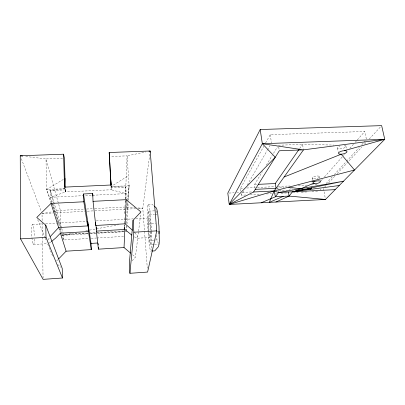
<?xml version="1.0" encoding="UTF-8"?>
<svg xmlns="http://www.w3.org/2000/svg" width="405" height="405" viewBox="0 0 405 405"><rect width="100%" height="100%" fill="white"/><g stroke="black" fill="none" stroke-linecap="round" stroke-linejoin="round"><path stroke-width="0.3" stroke-dasharray="2.02 1.52" d="M148.675 231.569L148.088 224.021L148.22 211.177L155.328 210.797M153.849 244.412L150.832 244.6L151.024 231.66M126.001 198.647L126.218 193.62L111.172 189.768L111.051 184.999M124.563 228.779L124.674 224.988M125.008 213.607L125.044 212.347M125.342 202.232L125.788 187.059L129.109 185.718L127.079 155.859L145.922 151.9M124.532 217.784L123.996 230.956L88.73 233.007M124.715 213.394L125.044 205.244M125.145 202.738L127.079 155.859L110.53 156.487M124.669 228.82L124.836 225.048M126.613 230.936L126.856 226.542M126.993 224.026L128.172 202.677M128.314 200.161L129.109 185.718L111.026 186.553L128.425 175.689M126.046 223.342L127.783 202.024M127.833 201.396L129.109 185.718L127.55 199.543M124.208 229.068L124.705 224.674M126.552 208.337L127.261 202.054M132.151 260.764L135.407 257.165L137.72 238.145L137.437 237.988L138.5 231.756M138.576 231.133L140.839 212.529M149.774 154.118L142.798 208.281L144.489 230.794M65.625 191.702L65.58 191.606M65.529 190.755L65.306 188.659L64.537 187.125L65.645 191.899L111.172 189.768L111.066 185.596M240.833 191.19L240.448 188.31L263.766 146.281M265.609 142.96L270.211 134.668L364.763 131.498L366.373 139.001M245.789 195.007L241.375 195.225L244.2 190.33M247.339 184.888L267.118 150.604M267.432 150.058L269.943 145.704M48.003 239.922L50.448 236.333M255.074 188.138L254.558 184.513L262.405 171.604M266.323 165.149L272.211 155.464M273.517 153.313L277.44 146.858M299.659 148.488L302.53 144.362L333.831 145.076M276.802 189.231L277.855 187.773L284.168 187.469M289.474 190.011L290.608 188.553M321.043 180.827L322.294 179.415M324.375 177.066L343.111 155.93M343.526 155.459L344.361 154.518M349.773 148.412L353.519 144.185M355.185 142.307L356.851 140.424M357.266 139.958L364.763 131.498M320.203 189.95L321.054 189.029M326.152 183.48L332.52 176.55M334.221 174.702L346.113 161.762M346.538 161.301L359.275 147.435M361.827 144.661L363.523 142.813M363.948 142.352L365.224 140.965M324.754 187.009L326.035 185.622M328.602 182.857L334.591 176.398M337.162 173.629L361.979 146.863M364.546 144.094L365.826 142.712M369.249 139.021L380.801 126.562M56.573 261.073L57.869 259.726M49.132 243.101L51.06 241.896M63.377 179.415L46.59 189.52L50.726 202.627M134.455 236.89L137.72 238.145M61.069 235.391L63.539 234.475L88.103 233.042M25.768 156.467L46.008 158.932L46.59 189.52L65.306 188.659L65.645 191.899L50.509 197.265L59.98 227.949M62.304 235.163L72.206 233.326M85.82 230.804L88.913 230.227M89.535 230.116L116.761 225.064M117.379 224.952L118.619 224.719M42.14 220.517L42.029 213.562L52.437 211.754M53.05 211.648L60.396 210.377L84.225 209.142M148.726 232.197L149.359 240.373L156.978 239.907L158.466 243.587M154.452 244.377L158.679 244.114M61.838 233.969L63.696 239.983L88.705 238.489M91.206 238.343L96.208 238.044M96.83 238.008L123.712 236.404M33.549 244.493L47.714 243.638M137.573 238.211L150.037 237.457M62.33 235.32L88.153 233.812M90.674 233.665L125.945 231.599M157.18 231.295L158.411 231.225M148.088 224.021L155.641 223.595M32.486 224.421L43.138 223.833M45.643 223.692L57.55 223.039M58.178 223.003L87.627 221.378M96.289 220.902L133.306 218.862M135.817 218.725L148.994 218.001M148.22 211.177L149.678 214.569L154.553 214.306M155.166 214.27L156.993 214.174M148.159 204.454L152.037 204.257L153.895 205.78M86.736 209.01L94.259 208.621M94.886 208.59L124.988 207.031M42.029 213.562L84.853 211.319M87.374 211.187L94.304 210.823M94.932 210.792L135.872 208.646M138.388 208.514L142.798 208.281L137.887 207.937M250.204 194.785L260.921 194.248M266.596 193.965L271.639 193.711M275.425 193.519L276.686 193.458M281.1 193.236L288.036 192.886M293.078 192.633L298.12 192.38M301.274 192.223L308.21 191.874M311.992 191.686L318.927 191.337M240.448 188.31L244.215 188.128M246.731 188.006L254.897 187.611M257.408 187.49L275 186.644M278.139 186.492L289.443 185.946M298.242 185.52L307.036 185.1M311.43 184.888L317.712 184.584M229.068 193.053L234.105 192.805M236.621 192.679L239.765 192.527M242.286 192.4L251.723 191.935M278.787 190.598L287.596 190.163M65.585 189.854L50.367 190.558L46.59 189.52L51.936 203.578M65.645 191.899L65.306 188.659L50.367 190.558L50.509 197.265L126.218 193.62L125.788 187.059L111.056 187.743L111.172 189.768M254.558 184.513L257.064 184.397M61.737 228.46L63.539 234.475L89.383 233.28M90.016 233.25L126.578 231.564L125.545 231.321M62.552 158.304L46.008 158.932L60.396 210.377L60.841 227.008L52.159 204.166M278.422 145.243L302.53 144.362L303.279 148.635M111.026 186.553L125.788 187.059M126.831 207.163L134.814 207.724M132.562 254.765L135.407 257.165M57.591 264.419L60.831 267.224M134.986 232.804L137.897 236.717M46.939 242.175L47.218 242.524M155.92 210.767L157.044 213.015M37.711 219.763L45.046 237.578M45.284 238.15L45.993 239.876M47.755 244.164L52.691 256.142M21.359 158.74L41.361 211.79M149.359 240.373L150.832 244.6M58.811 228.243L60.127 232.414M60.168 228.552L61.651 233.366M61.555 227.858L50.367 190.558L53.445 203.457M53.592 204.069L58.431 224.34M59.307 228.02L60.335 232.323M65.494 190.795L65.509 191.312L65.478 190.284M345.895 146.068L346.614 149.637M337.486 148.129L338.418 152.877M323.468 188.391L325.271 198.232M319.54 176.57L320.476 181.718M312.139 177.942L312.569 180.352M291.939 188.269L292.132 189.444M278.721 147.086L279.116 149.546M270.211 134.668L271.512 142.985M277.855 187.773L278.22 190.127M278.311 190.715L278.589 192.481M241.142 193.499L241.375 195.225M156.568 234.885L156.978 239.907M149.678 214.569L150.928 230.42M144.539 231.422L147.309 268.312M126.198 225.691L126.461 229.802M63.539 234.475L63.696 239.983M60.877 228.207L60.988 232.399M42.181 223.049L43.067 278.098M34.359 239.122A10.054 1.281 87.1 0 1 32.273 240.545A10.054 1.281 87.1 0 1 32.243 224.643A10.054 1.281 87.1 0 1 34.354 236.702M150.397 231.695A9.745 0.714 86.8 0 1 150.088 237.457A9.745 0.714 86.8 0 1 149.151 232.348M148.959 230.015A9.745 0.714 86.8 0 1 149.01 218.001A9.745 0.714 86.8 0 1 150.366 230.485M151.505 231.898A23.409 1.716 86.8 0 1 149.475 245.719A23.409 1.716 86.8 0 1 147.769 205.892A23.409 1.716 86.8 0 1 151.48 231.326M344.204 145.309A4.339 1.595 -12.2 0 1 344.63 147.719A4.339 1.595 -12.2 0 1 338.155 148.655A4.339 1.595 -12.2 0 1 339.947 145.927M313.774 178.818A3.792 1.266 -10.4 0 0 319.601 176.894A3.792 1.266 -10.4 0 0 314.24 176.519A3.792 1.266 -10.4 0 0 313.774 178.818"/><path stroke-width="0.61" d="M158.963 233.65L159.028 231.189M130.668 253.165L124.036 247.561L124.851 229.448L96.385 231.098L96.071 225.727M132.531 230.243L125.11 223.808L126.198 199.67L93.039 201.326L92.679 193.539L83.506 193.975L83.825 201.781L87.601 225.919L58.639 227.549L50.448 236.333M126.198 199.67L140.915 211.911L133.048 220.33L129.306 263.913L129.919 273.299L147.592 272.069L156.745 230.87L150.174 151.004L109.193 152.513L111.051 184.999L64.537 187.125L65.002 178.438M129.919 273.299L133.868 232.212L133.048 220.33M150.012 152.25L150.174 151.004L148.959 151.257M344.301 150.665L384.75 139.315L303.492 149.855L274.119 190.978L269.279 202.363L283.262 196.349L289.084 196.071L325.493 199.462L384.75 139.315L381.657 125.636L260.192 129.519L227.807 193.114L229.235 204.429L325.493 199.462M260.192 129.519L262.334 143.719L229.235 204.429L274.119 190.978L354.507 170.014L341.207 154.209L284.102 177M253.591 191.995L279.313 150.776L303.492 149.855L262.334 143.719L275.263 157.261L229.235 204.429L253.591 191.995L274.119 190.978L278.589 192.481L335.153 189.656M255.246 189.343L276.007 188.335L275.263 183.536L298.941 149.516M275.901 202.024L289.084 196.071L292.516 191.783L343.47 181.217L278.589 192.481L275.415 196.769L261.159 202.784M299.558 190.568L299.806 190.264L311.101 188.583L292.516 191.783L339.233 185.515M310.407 189.383L311.799 187.778M58.735 258.825L66.096 251.196L91.312 249.617L88.482 231.554L60.411 233.179L55.895 237.851L51.521 241.537M83.825 201.781L51.03 203.416L36.764 217.465L45.77 225.175L62.223 268.424L62.481 278.007L43.087 279.364L20.539 238.869L20.25 155.793L63.57 154.194L64.395 158.239L65.271 187.439M313.379 183.333L295.093 191.241L299.806 190.264M296.485 190.952L294.45 191.378L294.951 191.362M151.991 251.049L154.776 250.872L158.431 246.691L159.13 243.942L159.302 240.722L158.978 226.415L157.641 212.676L156.598 208.231L154.345 206.191M96.385 231.098L98.41 249.171L124.036 247.561M83.506 193.975L91.039 243.41L97.524 243.015M20.539 238.869L45.993 237.37L62.481 278.007M133.868 232.212L156.745 230.87M93.039 201.326L95.752 225.458L125.11 223.808M283.262 196.349L275.415 196.769L274.119 190.978M258.319 184.336L275.263 183.536M262.334 143.719L384.75 139.315M293.802 191.514L294.141 191.504M20.25 155.793L22.705 156.092M300.632 188.836L288.679 187.181M311.966 181.106L314.26 181.688M131.746 235.092L124.851 229.448M51.03 203.416L58.639 227.549M60.411 233.179L66.096 251.196M288.431 192.041L289.084 196.071M92.679 193.539L92.953 196M96.405 227.458L96.613 229.321M110.494 175.122L110.54 176.17L110.438 174.18L110.575 176.57L110.509 175.38L110.535 175.922M111.051 184.999L110.499 175.765M110.955 185.303L109.193 152.513M110.352 172.717L110.965 185.313M98.147 243.597L98.202 244.838M98.324 247.313L98.41 249.171M91.039 243.41L91.312 249.617M88.194 224.734L88.482 231.554L88.457 231.012A9.907 0.319 87 0 0 87.784 222.056A9.907 0.319 87 0 0 87.561 224.38L87.601 225.919M95.752 225.458L95.641 222.315M63.57 154.194L64.537 187.125M45.77 225.175L45.993 237.37M340.2 154.189A4.354 1.564 -12 0 0 346.989 151.84A4.354 1.564 -12 0 0 341.056 151.288A4.354 1.564 -12 0 0 340.2 154.189M314.629 183.612A3.802 1.24 -10.3 0 0 320.476 181.718A3.802 1.24 -10.3 0 0 315.105 181.364A3.802 1.24 -10.3 0 0 314.629 183.612"/></g></svg>
